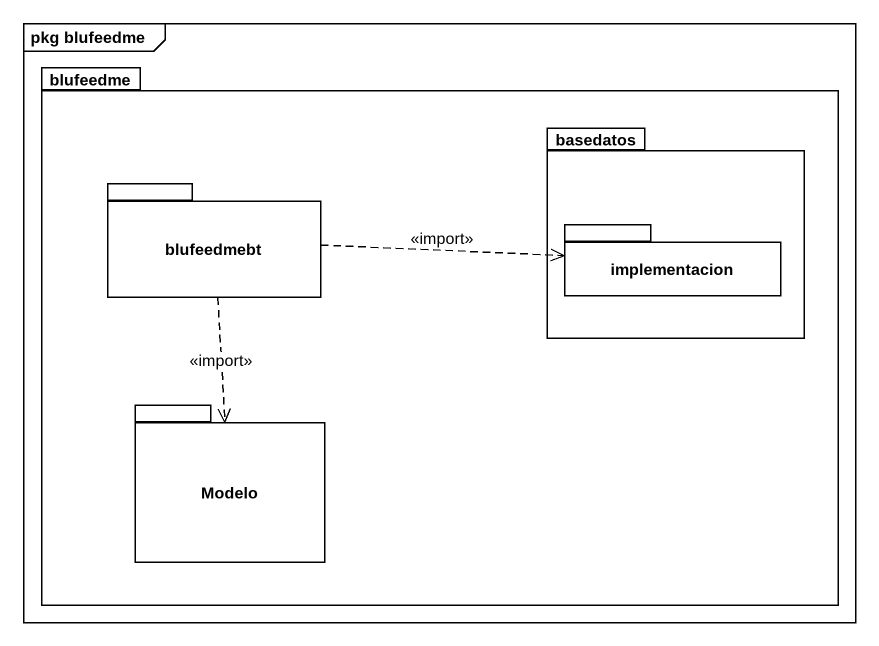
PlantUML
@startuml
mainframe pkg blufeedme
package blufeedme {
  package basedatos {
    package implementacion {
    }
  }
  package blufeedmebt {
  }
  package Modelo {
  }
}
blufeedmebt .right.> implementacion : <<import>>
blufeedmebt ..> Modelo : <<import>>
@enduml
